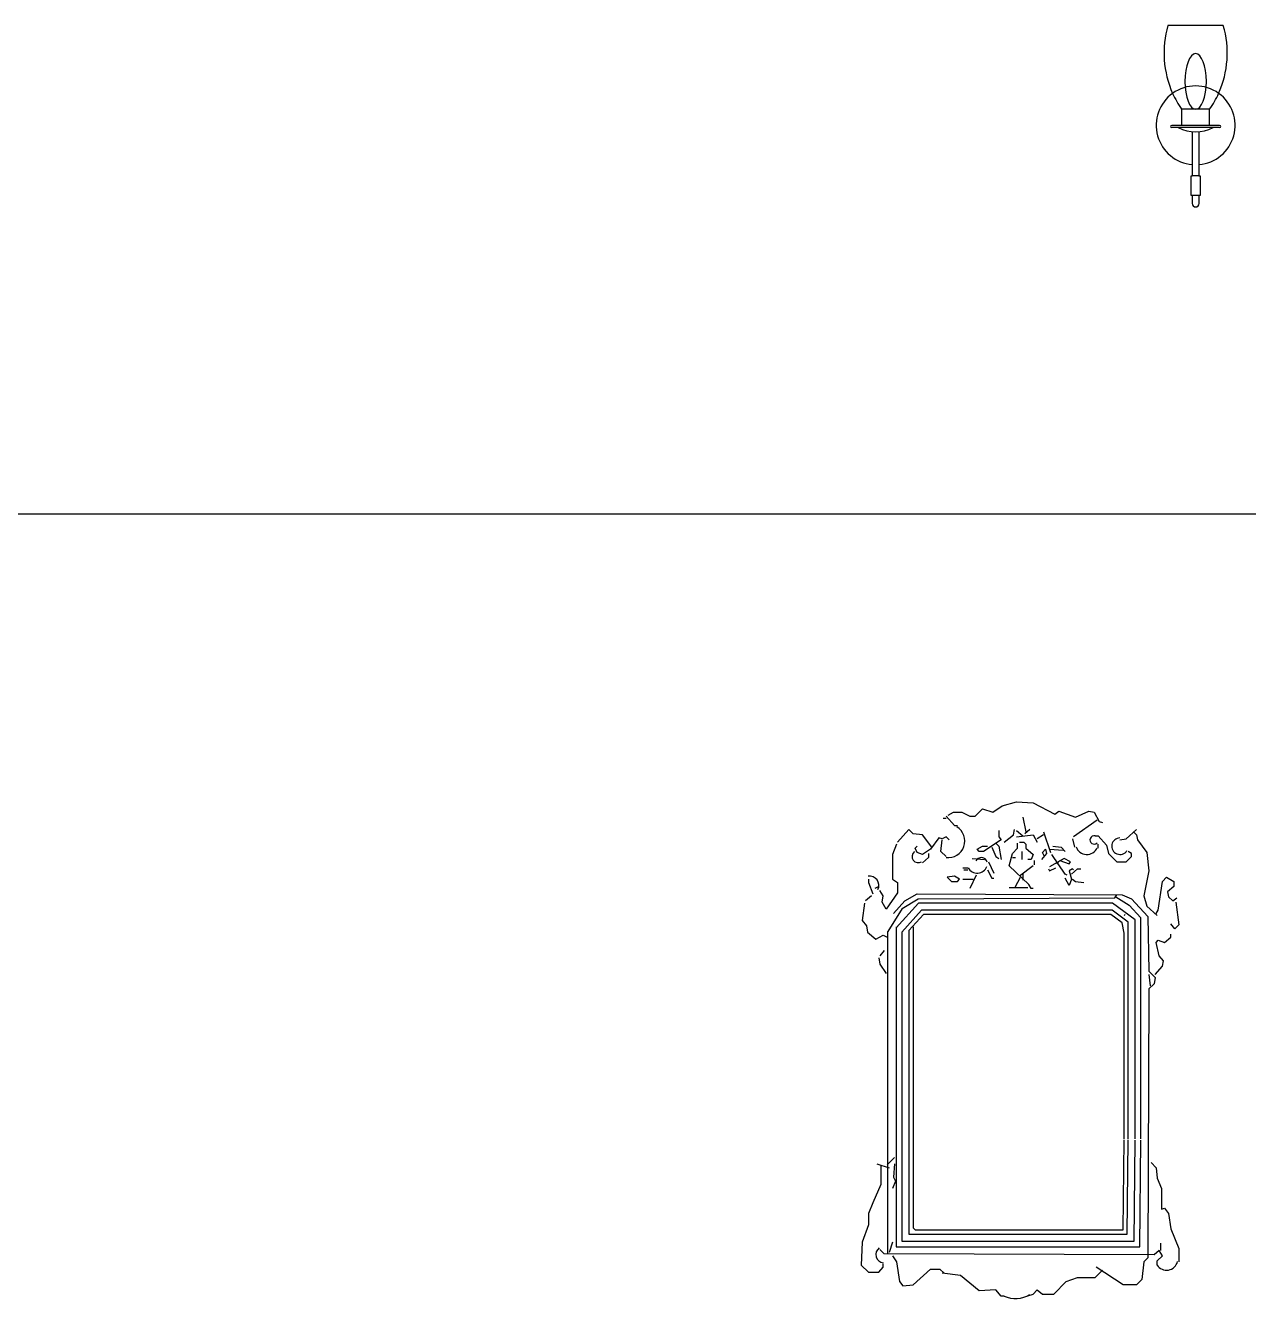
# Model space of a CAD drawing. Header units: inches. Extents: x 10 to 52.5, y 12.6 to 37.4.
# Drawn here: x 12.841 to 15.518, y 31.53 to 34.317 of the extents above; entities that cross this region are included whole.
import ezdxf

# ---------------------------------------------------------------- set-up
doc = ezdxf.new("R2010")
doc.units = ezdxf.units.IN
doc.header["$MEASUREMENT"] = 0
for name, color, linetype in [('02', 2, 'Continuous'), ('1', 1, 'Continuous'), ('4', 4, 'Continuous')]:
    doc.layers.add(name, color=color, linetype=linetype)

msp = doc.modelspace()

# ---------------------------------------------------------------- linework, layer by layer
at = {"layer": '02'}
for p, q in [((15.4327, 34.134), (15.3715, 34.134)), ((15.3715, 34.0988), (15.3715, 34.134)), ((15.4327, 34.0988), (15.4327, 34.134)), ((15.4544, 34.0988), (15.3497, 34.0988)), ((15.4544, 34.0938), (15.3497, 34.0938)), ((15.3947, 34.0845), (15.3947, 34.0128)), ((15.4094, 34.0845), (15.4094, 34.0128)), ((15.4094, 33.9886), (15.3947, 33.9886)), ((15.4094, 33.9455), (15.3947, 33.9455)), ((14.9784, 32.609), (15.0101, 32.6181)), ((15.0101, 32.6181), (15.0463, 32.6158)), ((15.0463, 32.6158), (15.0939, 32.5909)), ((14.8494, 32.5819), (14.8562, 32.5819)), ((14.8562, 32.5864), (14.8743, 32.566)), ((14.8607, 32.5887), (14.872, 32.5954)), ((14.872, 32.5954), (14.8901, 32.5954)), ((14.8901, 32.5954), (14.9082, 32.5864)), ((14.9082, 32.5864), (14.9195, 32.5864)), ((14.9195, 32.5864), (14.9354, 32.6022)), ((14.9354, 32.6022), (14.958, 32.5954)), ((14.958, 32.5954), (14.9784, 32.609)), ((15.0237, 32.5841), (15.0305, 32.5524)), ((15.0939, 32.5909), (15.103, 32.5977)), ((15.103, 32.5977), (15.1392, 32.5841)), ((15.1392, 32.5841), (15.1686, 32.5977)), ((15.1686, 32.5977), (15.1799, 32.5954)), ((15.1799, 32.5954), (15.1913, 32.5751)), ((14.7746, 32.557), (14.7497, 32.5298)), ((14.7837, 32.5479), (14.7746, 32.557)), ((14.8743, 32.566), (14.8811, 32.566)), ((14.9716, 32.5547), (14.9716, 32.5411)), ((15.0033, 32.5456), (15.0056, 32.557)), ((15.0101, 32.5547), (15.0237, 32.5434)), ((15.0396, 32.557), (15.0282, 32.5479)), ((15.1867, 32.5773), (15.1347, 32.5411)), ((15.1913, 32.5751), (15.1981, 32.5728)), ((15.2501, 32.5366), (15.2728, 32.557)), ((14.8041, 32.5456), (14.7837, 32.5479)), ((14.8245, 32.5185), (14.8041, 32.5456)), ((14.8403, 32.5388), (14.8222, 32.5139)), ((14.8471, 32.5366), (14.8403, 32.5388)), ((14.8448, 32.5094), (14.8471, 32.5343)), ((14.8562, 32.5411), (14.8471, 32.5366)), ((14.8629, 32.5343), (14.8562, 32.5411)), ((14.9762, 32.5343), (14.9377, 32.5094)), ((14.9648, 32.5275), (14.9716, 32.5207)), ((14.9716, 32.5411), (14.9762, 32.5343)), ((14.9829, 32.5298), (15.0033, 32.5456)), ((15.0101, 32.5411), (15.0463, 32.5456)), ((15.0124, 32.5162), (15.0124, 32.5275)), ((15.0169, 32.5298), (15.026, 32.5298)), ((15.026, 32.5298), (15.0305, 32.5253)), ((15.0463, 32.5456), (15.0554, 32.5298)), ((15.069, 32.5456), (15.0554, 32.5366)), ((15.069, 32.5524), (15.0848, 32.5071)), ((15.1324, 32.5366), (15.1369, 32.5185)), ((15.1822, 32.5434), (15.189, 32.5434)), ((15.189, 32.5434), (15.2071, 32.523)), ((15.2365, 32.5343), (15.2501, 32.5366)), ((15.266, 32.5524), (15.2728, 32.5456)), ((15.2728, 32.5456), (15.275, 32.5343)), ((15.275, 32.5343), (15.2954, 32.5071)), ((14.7475, 32.5253), (14.7384, 32.5026)), ((14.7384, 32.5026), (14.7384, 32.4483)), ((14.7882, 32.5162), (14.7928, 32.5207)), ((14.7928, 32.5071), (14.7882, 32.5162)), ((14.8041, 32.5026), (14.7928, 32.5071)), ((14.8222, 32.5139), (14.8041, 32.5026)), ((14.8177, 32.5049), (14.8177, 32.4958)), ((14.8562, 32.4981), (14.8448, 32.5094)), ((14.9241, 32.5139), (14.9354, 32.5207)), ((14.9286, 32.5094), (14.9241, 32.5139)), ((14.9377, 32.5094), (14.9286, 32.5094)), ((14.9354, 32.5207), (14.9467, 32.5207)), ((14.9558, 32.5185), (14.9648, 32.4981)), ((14.9648, 32.4981), (14.9716, 32.4936)), ((14.9716, 32.5207), (14.9762, 32.4913)), ((14.9943, 32.4777), (15.0011, 32.5049)), ((15.0011, 32.5049), (15.0124, 32.5162)), ((15.0214, 32.5094), (15.0214, 32.4913)), ((15.0305, 32.5253), (15.0305, 32.5162)), ((15.0305, 32.5162), (15.0463, 32.5026)), ((15.0463, 32.5026), (15.0418, 32.4913)), ((15.0758, 32.5049), (15.0645, 32.4913)), ((15.0667, 32.5071), (15.0735, 32.5139)), ((15.0713, 32.4981), (15.0667, 32.5071)), ((15.0735, 32.5139), (15.0758, 32.5049)), ((15.0826, 32.5139), (15.112, 32.5117)), ((15.1165, 32.4596), (15.0871, 32.5026)), ((15.0894, 32.5207), (15.1075, 32.5185)), ((15.1075, 32.5185), (15.1165, 32.5094)), ((15.189, 32.5162), (15.189, 32.5253)), ((15.2071, 32.523), (15.2116, 32.5049)), ((15.2116, 32.5049), (15.2298, 32.4868)), ((15.2501, 32.4868), (15.2615, 32.4981)), ((15.2615, 32.5049), (15.2547, 32.5094)), ((15.2615, 32.4981), (15.2615, 32.5049)), ((15.2954, 32.5071), (15.2999, 32.4664)), ((14.8177, 32.4958), (14.8041, 32.4845)), ((14.8924, 32.4732), (14.9037, 32.4732)), ((14.9128, 32.4936), (14.9399, 32.4913)), ((14.949, 32.4868), (14.9603, 32.4619)), ((15.0373, 32.4369), (14.9943, 32.4777)), ((15.0011, 32.4958), (15.0079, 32.4958)), ((15.0463, 32.4777), (15.0169, 32.4551)), ((15.0418, 32.4913), (15.035, 32.4913)), ((15.0486, 32.489), (15.0486, 32.48)), ((15.0803, 32.4709), (15.0826, 32.4664)), ((15.1143, 32.4936), (15.0826, 32.4754)), ((15.0826, 32.4664), (15.0962, 32.4732)), ((15.0984, 32.4822), (15.1052, 32.489)), ((15.1052, 32.489), (15.1256, 32.4822)), ((15.1279, 32.4868), (15.1143, 32.4936)), ((15.1256, 32.4822), (15.1279, 32.4868)), ((15.1324, 32.4709), (15.1256, 32.4664)), ((15.1301, 32.4596), (15.1437, 32.4709)), ((15.1347, 32.4686), (15.1324, 32.4709)), ((15.1437, 32.4709), (15.1505, 32.4709)), ((15.2298, 32.4868), (15.2501, 32.4868)), ((14.6863, 32.4483), (14.6863, 32.4415)), ((14.7384, 32.4483), (14.7497, 32.4415)), ((14.8743, 32.4551), (14.8584, 32.4528)), ((14.8584, 32.4528), (14.8675, 32.4437)), ((14.8675, 32.4437), (14.8811, 32.4437)), ((14.8856, 32.4483), (14.8743, 32.4551)), ((14.8811, 32.4437), (14.8856, 32.4483)), ((14.8924, 32.4483), (14.915, 32.4483)), ((14.8946, 32.4686), (14.9037, 32.4686)), ((14.9218, 32.4573), (14.9082, 32.4279)), ((14.9467, 32.4686), (14.9558, 32.4505)), ((14.9558, 32.4505), (14.9603, 32.4505)), ((15.0178, 32.452), (15.0061, 32.4306)), ((15.0237, 32.4596), (15.0237, 32.446)), ((15.1211, 32.4573), (15.1165, 32.4596)), ((15.1256, 32.4347), (15.1165, 32.4505)), ((15.1256, 32.4664), (15.1301, 32.4483)), ((15.1301, 32.4483), (15.1256, 32.4347)), ((15.1324, 32.4483), (15.1392, 32.4437)), ((15.1392, 32.4437), (15.1573, 32.4415)), ((15.2999, 32.4664), (15.2886, 32.412)), ((15.3203, 32.3803), (15.3294, 32.4437)), ((15.3294, 32.4437), (15.3384, 32.4528)), ((15.3384, 32.4528), (15.3543, 32.4437)), ((15.3543, 32.4437), (15.3543, 32.4324)), ((14.6863, 32.4415), (14.6954, 32.4166)), ((14.709, 32.4324), (14.6999, 32.4279)), ((14.718, 32.412), (14.7112, 32.4234)), ((14.7497, 32.4188), (14.7248, 32.3826)), ((14.7497, 32.4415), (14.7497, 32.4188)), ((14.7656, 32.4007), (14.7928, 32.4166)), ((14.7928, 32.4166), (15.2411, 32.4143)), ((14.9943, 32.4302), (15.035, 32.4302)), ((15.0418, 32.4279), (15.0373, 32.4369)), ((15.0463, 32.4279), (15.0418, 32.4279)), ((15.2252, 32.4075), (15.2298, 32.4143)), ((15.2411, 32.4143), (15.2615, 32.4052)), ((15.3543, 32.4324), (15.3407, 32.4211)), ((15.3407, 32.4211), (15.343, 32.4098)), ((14.6773, 32.3962), (14.6727, 32.3577)), ((14.6931, 32.412), (14.6795, 32.4007)), ((14.7158, 32.3985), (14.718, 32.412)), ((14.7248, 32.3826), (14.7158, 32.3985)), ((14.7407, 32.3735), (14.7656, 32.4007)), ((14.7955, 32.3957), (14.7468, 32.3417)), ((14.7597, 32.3846), (14.795, 32.4052)), ((14.795, 32.4052), (15.2252, 32.4075)), ((15.2204, 32.3957), (14.7955, 32.3957)), ((15.27, 32.3597), (15.2204, 32.3957)), ((15.2275, 32.4098), (15.2569, 32.3917)), ((15.2569, 32.3917), (15.2825, 32.364)), ((15.2615, 32.4052), (15.2973, 32.3666)), ((15.2886, 32.412), (15.2954, 32.3894)), ((15.2954, 32.3894), (15.3181, 32.369)), ((15.343, 32.4098), (15.352, 32.4007)), ((15.352, 32.4007), (15.3611, 32.4075)), ((15.3588, 32.3985), (15.3656, 32.3486)), ((14.7597, 32.3846), (14.7286, 32.3342)), ((14.8023, 32.3804), (14.7593, 32.3326)), ((14.8063, 32.3713), (14.7746, 32.336)), ((15.2191, 32.3804), (14.8023, 32.3804)), ((15.2162, 32.3713), (14.8063, 32.3713)), ((15.2411, 32.3532), (15.2162, 32.3713)), ((15.2547, 32.3545), (15.2191, 32.3804)), ((15.2456, 32.369), (15.2479, 32.3713)), ((15.27, 31.8799), (15.27, 32.3597)), ((15.2825, 31.8799), (15.2825, 32.364)), ((15.2973, 32.3666), (15.2999, 32.2468)), ((15.3158, 32.3735), (15.3203, 32.3803)), ((14.6727, 32.3577), (14.6818, 32.3464)), ((14.6818, 32.3464), (14.6841, 32.3328)), ((14.6841, 32.3328), (14.7022, 32.3169)), ((14.7286, 31.6273), (14.7286, 32.3342)), ((14.7468, 32.3441), (14.7468, 31.6438)), ((14.7593, 32.3326), (14.7593, 31.6563)), ((14.7746, 32.336), (14.7746, 31.6716)), ((14.7837, 32.3441), (14.7837, 31.6852)), ((15.2456, 32.3305), (15.2411, 32.3532)), ((15.2456, 31.8799), (15.2456, 32.3305)), ((15.2547, 31.8799), (15.2547, 32.3545)), ((15.3566, 32.3396), (15.3475, 32.3509)), ((15.3656, 32.3486), (15.3566, 32.3396)), ((14.7022, 32.3169), (14.718, 32.326)), ((14.718, 32.326), (14.7271, 32.3215)), ((15.3158, 32.3101), (15.3203, 32.3147)), ((15.3226, 32.2807), (15.3158, 32.3101)), ((15.3203, 32.3147), (15.3339, 32.3101)), ((15.3339, 32.3101), (15.3475, 32.3215)), ((15.3475, 32.3215), (15.3475, 32.3283)), ((14.709, 32.2762), (14.7112, 32.2626)), ((14.7203, 32.292), (14.7112, 32.2807)), ((15.3316, 32.2694), (15.3226, 32.2807)), ((14.7112, 32.2626), (14.7248, 32.2422)), ((15.3135, 32.24), (15.3294, 32.2581)), ((15.3294, 32.2581), (15.3316, 32.2694)), ((15.2999, 32.2468), (15.3135, 32.2332)), ((15.2999, 32.24), (15.3022, 32.2151)), ((15.3113, 32.2196), (15.2999, 32.2083)), ((15.3135, 32.2332), (15.3113, 32.2196)), ((15.2999, 32.2083), (15.2977, 31.6196)), ((15.2433, 31.6807), (15.2456, 31.8777)), ((15.2524, 31.6716), (15.2547, 31.8776)), ((15.2675, 31.6563), (15.27, 31.8774)), ((15.2798, 31.6438), (15.2825, 31.8773)), ((14.7429, 31.8392), (14.7271, 31.8233)), ((14.7044, 31.8256), (14.7316, 31.8165)), ((14.7135, 31.8211), (14.7135, 31.7803)), ((14.7429, 31.8256), (14.7407, 31.7962)), ((15.3045, 31.8279), (15.3158, 31.8165)), ((15.3158, 31.8165), (15.3181, 31.7939)), ((14.7135, 31.7803), (14.6954, 31.7396)), ((14.7452, 31.7871), (14.7384, 31.7713)), ((14.7407, 31.7962), (14.7452, 31.7871)), ((15.3181, 31.7939), (15.3271, 31.7713)), ((15.3271, 31.7713), (15.3271, 31.726)), ((14.6954, 31.7396), (14.6863, 31.7169)), ((15.3271, 31.726), (15.3339, 31.7282)), ((15.3339, 31.7282), (15.343, 31.7169)), ((14.6863, 31.692), (14.6727, 31.6535)), ((14.6863, 31.7169), (14.6863, 31.692)), ((15.343, 31.7169), (15.3475, 31.683)), ((14.7746, 31.6716), (15.2524, 31.6716)), ((14.7837, 31.6852), (14.7882, 31.6807)), ((14.7882, 31.6807), (15.2433, 31.6807)), ((15.3475, 31.683), (15.3656, 31.6399)), ((14.6727, 31.6535), (14.6705, 31.6037)), ((14.7203, 31.6286), (14.7112, 31.6377)), ((14.7384, 31.6535), (14.7316, 31.6309)), ((14.7468, 31.6438), (15.2798, 31.6438)), ((14.7593, 31.6563), (15.2675, 31.6563)), ((15.3226, 31.6354), (15.3113, 31.6263)), ((15.3294, 31.6241), (15.3226, 31.6354)), ((15.3249, 31.6513), (15.3249, 31.6354)), ((15.3656, 31.6399), (15.3656, 31.6105)), ((14.718, 31.5992), (14.718, 31.606)), ((15.3113, 31.6263), (14.7203, 31.6286)), ((14.7384, 31.6241), (14.7475, 31.6105)), ((14.7475, 31.6105), (14.7543, 31.5675)), ((15.2886, 31.6105), (15.2841, 31.572)), ((15.2977, 31.6196), (15.2886, 31.6105)), ((15.3181, 31.6128), (15.3294, 31.6241)), ((15.3181, 31.6037), (15.3181, 31.6128)), ((14.6705, 31.6037), (14.6863, 31.5879)), ((14.6863, 31.5879), (14.709, 31.5879)), ((14.709, 31.5879), (14.718, 31.5992)), ((14.7837, 31.5607), (14.8222, 31.5946)), ((14.8222, 31.5946), (14.8426, 31.5946)), ((14.8426, 31.5946), (14.8516, 31.5856)), ((14.8878, 31.5811), (14.8471, 31.5856)), ((14.9286, 31.5471), (14.8878, 31.5811)), ((15.1822, 31.5765), (15.1981, 31.5924)), ((15.2433, 31.5607), (15.1845, 31.5992)), ((14.7543, 31.5675), (14.7611, 31.5584)), ((14.7611, 31.5584), (14.7837, 31.5607)), ((15.0916, 31.5403), (15.1188, 31.5675)), ((15.1188, 31.5675), (15.1437, 31.5765)), ((15.1437, 31.5765), (15.1822, 31.5765)), ((15.2728, 31.5607), (15.2433, 31.5607)), ((15.2841, 31.572), (15.2728, 31.5607)), ((14.9648, 31.5494), (14.9286, 31.5471)), ((14.9762, 31.5358), (14.9648, 31.5494)), ((14.9829, 31.5358), (14.9762, 31.5358)), ((15.0328, 31.5358), (15.0463, 31.5403)), ((15.0463, 31.5403), (15.0554, 31.5494)), ((15.0554, 31.5494), (15.0667, 31.5403)), ((15.0667, 31.5403), (15.0916, 31.5403))]:
    msp.add_line(p, q, dxfattribs=at)
for centre, radius, start, end in [((15.4021, 34.0988), 0.0863, 54.3109, 125.6891), ((15.5484, 34.257), 0.2155, 204.1572, 214.8197), ((15.2558, 34.257), 0.2155, 325.1803, 335.8428), ((15.3497, 34.0963), 0.0025, 90, 270), ((15.4021, 34.167), 0.0825, 242.5416, 297.4584), ((15.4544, 34.0963), 0.0025, 270, 90), ((14.8607, 32.532), 0.0362, 262.4054, 59.0362), ((15.1799, 32.5343), 0.00906, 75.9638, 315), ((15.2365, 32.5207), 0.0181, 90, 327.9946), ((14.795, 32.4981), 0.0136, 128.6598, 303.6901), ((15.1641, 32.5275), 0.0249, 198.4349, 335.556), ((14.9241, 32.4845), 0.0226, 209.0546, 338.1986), ((14.9331, 32.4822), 0.0136, 15.9454, 153.4349), ((14.6886, 32.4347), 0.0204, 333.4349, 99.4623), ((14.7203, 31.6263), 0.0181, 125.5377, 263.6598), ((15.3384, 31.6173), 0.0249, 213.6901, 345.9638), ((15.0079, 31.5905), 0.0601, 245.5271, 301.4783)]:
    msp.add_arc(centre, radius, start, end, dxfattribs=at)
at = {"layer": '02', "extrusion": (0, 0, -1)}
msp.add_ellipse((15.4021, 34.1949), major_axis=(0, -0.0609), ratio=0.385906, dxfattribs=at)
at = {"layer": '1'}
msp.add_line((10.3636, 33.248), (30.6898, 33.248), dxfattribs=at)
at = {"layer": '4'}
for p, q in [((15.4626, 34.3175), (15.3415, 34.3175)), ((15.3947, 34.0128), (15.3947, 33.9886)), ((15.4094, 34.0128), (15.4094, 33.9886)), ((15.3947, 33.9455), (15.3947, 33.9275)), ((15.4094, 33.9455), (15.4094, 33.9275))]:
    msp.add_line(p, q, dxfattribs=at)
for points in [[(15.3947, 33.9455), (15.3922, 33.9455), (15.3922, 33.9886), (15.3947, 33.9886)], [(15.4094, 33.9886), (15.412, 33.9886), (15.412, 33.9455), (15.4094, 33.9455)]]:
    msp.add_lwpolyline(points, dxfattribs=at)
for centre, radius, start, end in [((15.5484, 34.257), 0.2155, 163.7051, 204.1572), ((15.2558, 34.257), 0.2155, 335.7961, 16.2949), ((15.4021, 34.0988), 0.0863, 125.6891, 265.1022), ((15.4021, 34.0988), 0.0863, 274.8978, 54.3109), ((15.4021, 33.9275), 0.00736, 180, 0)]:
    msp.add_arc(centre, radius, start, end, dxfattribs=at)

doc.saveas('drawing.dxf')
